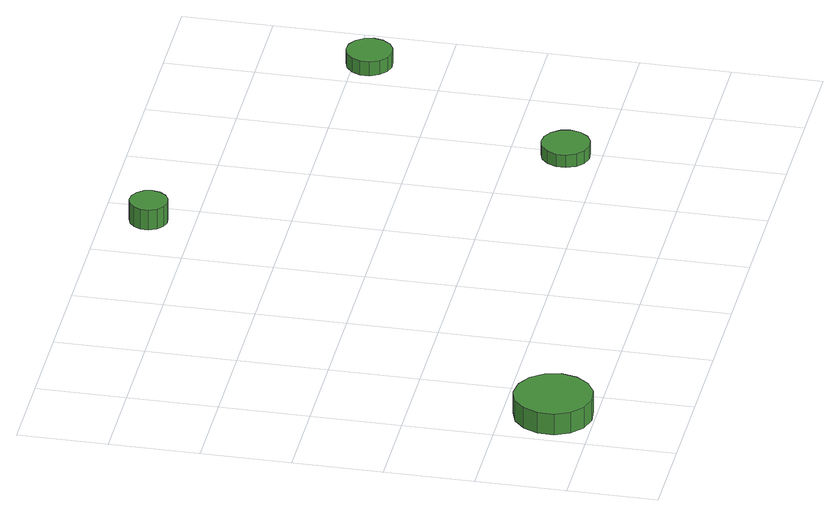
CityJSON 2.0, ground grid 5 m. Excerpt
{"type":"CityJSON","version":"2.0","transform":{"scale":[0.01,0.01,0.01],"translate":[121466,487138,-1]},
"CityObjects":{
"tree1":{"type":"SolitaryVegetationObject","attributes":{"function":"something"},"geometry":[{"type":"MultiSurface","lod":"1","boundaries":[[[0,1,2,3,4,5,6,7,8,9,10,11,12,13,14]],[[15,16,17,18,19,20,21,22,23,24,25,26,27,28,29]],[[0,29,28,1]],[[1,28,27,2]],[[2,27,26,3]],[[3,26,25,4]],[[4,25,24,5]],[[5,24,23,6]],[[6,23,22,7]],[[7,22,21,8]],[[8,21,20,9]],[[9,20,19,10]],[[10,19,18,11]],[[11,18,17,12]],[[12,17,16,13]],[[13,16,15,14]],[[14,15,29,0]]]}]},
"tree2":{"type":"SolitaryVegetationObject","attributes":{"function":"something"},"geometry":[{"type":"MultiSurface","lod":"1","boundaries":[[[30,31,32,33,34,35,36,37,38,39,40,41,42,43,44]],[[45,46,47,48,49,50,51,52,53,54,55,56,57,58,59]],[[30,59,58,31]],[[31,58,57,32]],[[32,57,56,33]],[[33,56,55,34]],[[34,55,54,35]],[[35,54,53,36]],[[36,53,52,37]],[[37,52,51,38]],[[38,51,50,39]],[[39,50,49,40]],[[40,49,48,41]],[[41,48,47,42]],[[42,47,46,43]],[[43,46,45,44]],[[44,45,59,30]]]}]},
"tree3":{"type":"SolitaryVegetationObject","attributes":{"function":"something"},"geometry":[{"type":"MultiSurface","lod":"1","boundaries":[[[60,61,62,63,64,65,66,67,68,69,70,71,72,73,74]],[[75,76,77,78,79,80,81,82,83,84,85,86,87,88,89]],[[60,89,88,61]],[[61,88,87,62]],[[62,87,86,63]],[[63,86,85,64]],[[64,85,84,65]],[[65,84,83,66]],[[66,83,82,67]],[[67,82,81,68]],[[68,81,80,69]],[[69,80,79,70]],[[70,79,78,71]],[[71,78,77,72]],[[72,77,76,73]],[[73,76,75,74]],[[74,75,89,60]]]}]},
"tree4":{"type":"SolitaryVegetationObject","attributes":{"function":"something"},"geometry":[{"type":"MultiSurface","lod":"1","boundaries":[[[90,91,92,93,94,95,96,97,98,99,100,101,102,103,104]],[[105,106,107,108,109,110,111,112,113,114,115,116,117,118,119]],[[90,119,118,91]],[[91,118,117,92]],[[92,117,116,93]],[[93,116,115,94]],[[94,115,114,95]],[[95,114,113,96]],[[96,113,112,97]],[[97,112,111,98]],[[98,111,110,99]],[[99,110,109,100]],[[100,109,108,101]],[[101,108,107,102]],[[102,107,106,103]],[[103,106,105,104]],[[104,105,119,90]]]}]}
},
"vertices":[
[498,229,189],[479,317,189],[426,390,189],[349,435,189],[259,445,189],[173,417,189],[107,357,189],[70,274,189],[70,184,189],[107,102,189],[173,42,189],[259,14,189],[349,24,189],[426,69,189],[479,141,189],[479,141,61],[426,69,61],[349,24,61],[259,14,61],[173,42,61],[107,102,61],[70,184,61],[70,274,61],[107,357,61],[173,417,61],[259,445,61],[349,435,61],[426,390,61],[479,317,61],[498,229,61],
[1971,2756,183],[1962,2799,183],[1936,2834,183],[1898,2856,183],[1854,2861,183],[1812,2847,183],[1780,2818,183],[1762,2778,183],[1762,2734,183],[1780,2693,183],[1812,2664,183],[1854,2650,183],[1898,2655,183],[1936,2677,183],[1962,2712,183],[1962,2712,62],[1936,2677,62],[1898,2655,62],[1854,2650,62],[1812,2664,62],[1780,2693,62],[1762,2734,62],[1762,2778,62],[1780,2818,62],[1812,2847,62],[1854,2861,62],[1898,2856,62],[1936,2834,62],[1962,2799,62],[1971,2756,62],
[3109,701,138],[3097,755,138],[3065,800,138],[3016,828,138],[2961,834,138],[2908,817,138],[2867,779,138],[2844,729,138],[2844,673,138],[2867,622,138],[2908,585,138],[2961,568,138],[3016,573,138],[3065,601,138],[3097,646,138],[3097,646,61],[3065,601,61],[3016,573,61],[2961,568,61],[2908,585,61],[2867,622,61],[2844,673,61],[2844,729,61],[2867,779,61],[2908,817,61],[2961,834,61],[3016,828,61],[3065,800,61],[3097,755,61],[3109,701,61],
[3839,1920,146],[3828,1971,146],[3797,2014,146],[3751,2041,146],[3699,2046,146],[3648,2030,146],[3609,1995,146],[3587,1946,146],[3587,1893,146],[3609,1845,146],[3648,1809,146],[3699,1793,146],[3751,1799,146],[3797,1825,146],[3828,1868,146],[3828,1868,61],[3797,1825,61],[3751,1799,61],[3699,1793,61],[3648,1809,61],[3609,1845,61],[3587,1893,61],[3587,1946,61],[3609,1995,61],[3648,2030,61],[3699,2046,61],[3751,2041,61],[3797,2014,61],[3828,1971,61],[3839,1920,61]
]}
